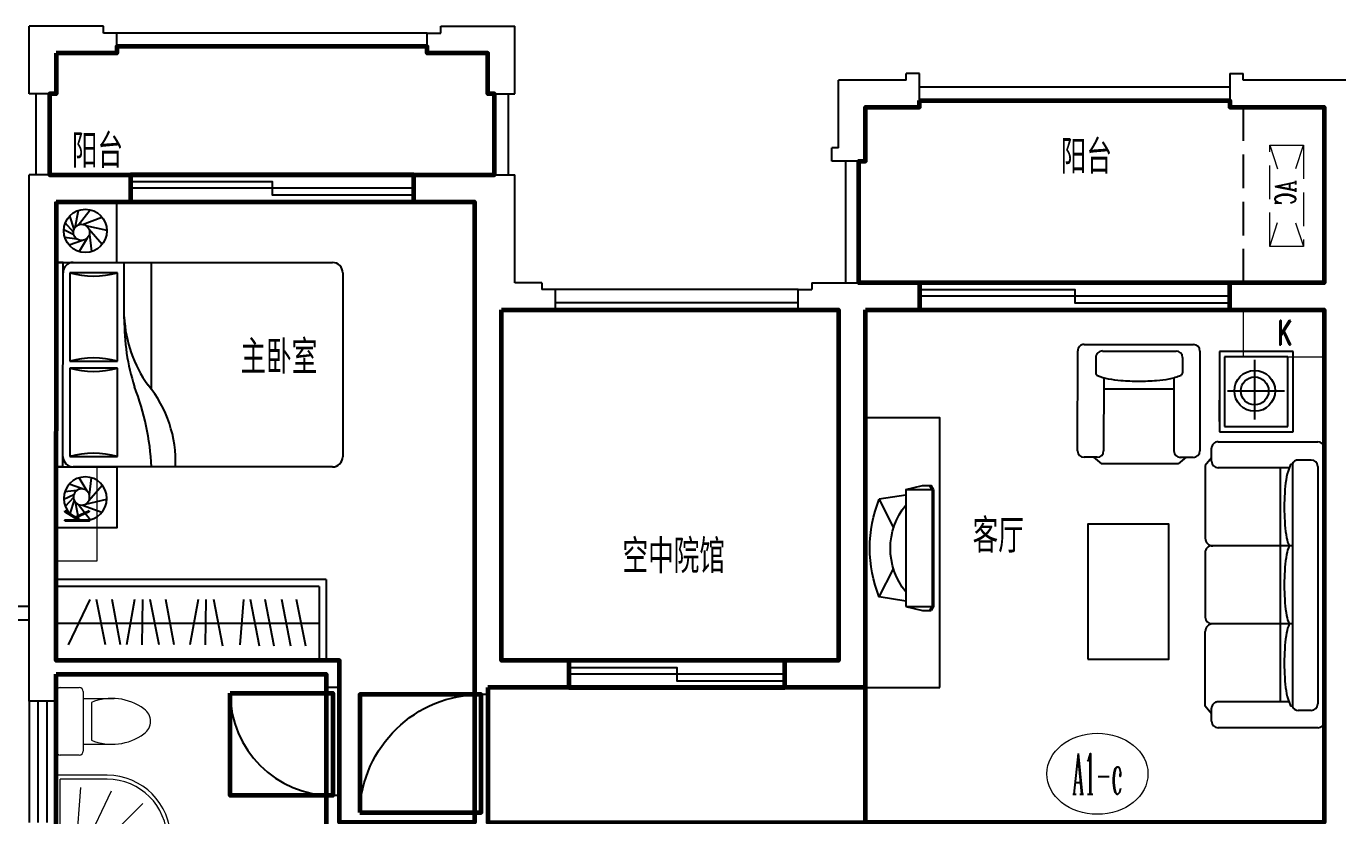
# Model space of a CAD drawing. Extents: x -503269 to -469069, y -592911 to -562261.
# Drawn here: x -495892 to -486169, y -568110 to -562261 of the extents above; entities that cross this region are included whole.
import ezdxf
from ezdxf.enums import TextEntityAlignment as Align

# ---------------------------------------------------------------- set-up
doc = ezdxf.new("R2010")
doc.units = 0
doc.header["$LTSCALE"] = 1000
doc.header["$MEASUREMENT"] = 0
doc.linetypes.add('DASH', pattern=[0.35, 0.25, -0.1])
doc.layers.get('0').update_dxf_attribs({"linetype": 'CONTINUOUS'})
for name, color, linetype, lineweight in [('AC', 11, 'CONTINUOUS', 9), ('axis3', 134, 'CONTINUOUS', 13), ('FUR1', 223, 'CONTINUOUS', 0), ('GT_卧室', 1, 'CONTINUOUS', 60), ('GT_卫生间', 5, 'CONTINUOUS', 60), ('GT_客厅', 2, 'CONTINUOUS', 60), ('GT_花园', 74, 'CONTINUOUS', 60), ('GT_过道', 30, 'CONTINUOUS', 60), ('GT_门', 245, 'CONTINUOUS', 60), ('GT_阳台', 6, 'CONTINUOUS', 60), ('房间名称', 7, 'CONTINUOUS', 9)]:
    doc.layers.add(name, color=color, linetype=linetype, lineweight=lineweight)
for name, color, linetype in [('F', 8, 'CONTINUOUS'), ('FUR', 8, 'CONTINUOUS'), ('STAIR', 3, 'CONTINUOUS'), ('WALL', 2, 'CONTINUOUS'), ('WINDOW', 3, 'CONTINUOUS'), ('WINDOW_TEXT', 7, 'CONTINUOUS'), ('栏杆', 140, 'CONTINUOUS')]:
    doc.layers.add(name, color=color, linetype=linetype)
doc.styles.add('_HZTXT1', font='romand.shx', dxfattribs={"width": 0.7, "bigfont": 'hztxt.shx'})
doc.styles.add('_ROMANC', font='ROMANC', dxfattribs={"width": 0.6})
doc.styles.add('COMP', font='COMPLEX', dxfattribs={"bigfont": 'hztxt'})
doc.styles.add('DIM_FONT', font='ROMAND.shx', dxfattribs={"width": 0.7})
doc.styles.add('SIMPLEX', font='SIMPLEX.SHX')
doc.styles.get("Standard").update_dxf_attribs({"font": 'GBENOR', "bigfont": 'GBCBIG'})
doc.styles.add('ZBHZ', font='simplex.shx', dxfattribs={"width": 0.7, "bigfont": 'zbhz.shx'})

# ---------------------------------------------------------------- blocks, each defined once
blk = doc.blocks.new('_DBLK')
blk.add_line((-0.45, 0), (-0.45, -0.95))
blk.add_arc((-0.45, 0), 0.95, 270, 0)
at = {"layer": 'WINDOW_TEXT', "style": 'SIMPLEX', "flags": 9}
blk.add_attdef('A', text='', height=1, dxfattribs=at).set_placement((0, 1.5), align=Align.MIDDLE)
blk = doc.blocks.new('_WBLK')
for p, q in [((-0.5, 0.5), (0.5, 0.5)), ((0.5, 0.167), (-0.5, 0.167)), ((0.5, -0.167), (-0.5, -0.167)), ((-0.5, -0.5), (0.5, -0.5))]:
    blk.add_line(p, q)
at = {"layer": 'WINDOW_TEXT', "style": 'SIMPLEX', "flags": 9}
blk.add_attdef('A', text='', height=1, dxfattribs=at).set_placement((0, 1.5), align=Align.MIDDLE)
blk = doc.blocks.new('A$C466029EA')
for p, q in [((80.3, 200.4), (80.3, 430.4)), ((419.7, 200.4), (419.7, 430.4)), ((30, 200), (470, 200)), ((110.3, 260.4), (389.7, 260.4)), ((0, 30), (0, 170)), ((500, 170), (500, 30)), ((470, 0), (30, 0))]:
    blk.add_line(p, q)
for centre, radius, start, end in [((250, 589.6), 109.8, 33.45086, 146.54914), ((477.4, 412.8), 397.5, 143.36186, 202.54952), ((22.6, 412.8), 397.5, 337.45048, 36.63814), ((30, 170), 30, 90, 180), ((470, 170), 30, 0, 90), ((30, 30), 30, 180, 270), ((470, 30), 30, 270, 0)]:
    blk.add_arc(centre, radius, start, end)
at = {"style": 'DIM_FONT', "width": 0.8, "flags": 9}
for tag in ['YSIZE', 'XSIZE']:
    blk.add_attdef(tag, (250, 0), '', height=0.5, dxfattribs=at)
blk = doc.blocks.new('A$C613034C0')
at = {"layer": 'FUR1'}
for p, q in [((429, 1273), (146, 990)), ((429, 1273), (1066, 636)), ((429, 1230), (168, 969)), ((429, 1230), (1023, 636)), ((705, 774), (363, 1072)), ((683, 714), (210, 883)), ((679, 636), (105, 637)), ((1066, 636), (429, 0)), ((1023, 636), (429, 42)), ((682, 559), (208, 393)), ((704, 499), (360, 204)), ((146, 283), (429, 0)), ((168, 304), (429, 42))]:
    blk.add_line(p, q, dxfattribs=at)
blk.add_circle((929, 632), 30, dxfattribs=at)
for radius in [500, 470]:
    blk.add_arc((500, 636), radius, 135, 225, dxfattribs=at)
blk = doc.blocks.new('M_A2ZXL')
blk.add_line((-0.472, 0), (-0.472, -1))
blk.add_arc((-0.5, 0), 1, 271.6231, 0)
blk = doc.blocks.new('KT1')
at = {"layer": 'AC'}
blk.add_lwpolyline([(243658.6, 39365.6), (244008.6, 39365.6), (244008.6, 39965.6), (243658.6, 39965.6)], close=True, dxfattribs=at)
at = {"layer": 'AC', "style": '_HZTXT1', "width": 0.7}
blk.add_text('K', height=180, rotation=270, dxfattribs=at).set_placement((243748, 39714.2))
blk = doc.blocks.new('K')
at = {"layer": 'AC'}
blk.add_lwpolyline([(0, 0), (700, 0), (700, -300), (0, -300)], close=True, dxfattribs=at)
at = {"layer": 'AC', "style": '_HZTXT1', "width": 0.7}
blk.add_text('K', height=180, rotation=360, dxfattribs=at).set_placement((277.8, -244.5))
blk = doc.blocks.new('A$C508A78C2')
at = {"layer": 'AC', "xscale": -1, "rotation": 270}
blk.add_blockref('K', (300, 0), dxfattribs=at)
blk = doc.blocks.new('jghsfgfd')
at = {"layer": 'WALL'}
for p, q in [((561849.3, 385958.2), (561249.3, 385958.2)), ((561249.3, 385508.2), (561249.3, 385958.2)), ((561849.3, 385858.2), (561349.3, 385858.2)), ((561349.3, 385458.2), (561349.3, 385858.2)), ((561279.3, 385508.2), (561249.3, 385508.2)), ((561279.3, 385458.2), (561279.3, 385508.2)), ((561349.3, 385458.2), (561279.3, 385458.2)), ((561349.3, 384158.2), (561279.3, 384158.2)), ((561279.3, 384158.2), (561279.3, 384108.2)), ((561349.3, 383758.2), (561349.3, 384158.2)), ((561249.3, 383658.2), (561249.3, 384108.2)), ((561279.3, 384108.2), (561249.3, 384108.2)), ((561849.3, 383758.2), (561349.3, 383758.2)), ((561849.3, 383658.2), (561249.3, 383658.2))]:
    blk.add_line(p, q, dxfattribs=at)
at = {"layer": 'WINDOW'}
for p, q in [((561249.3, 384108.2), (561249.3, 385508.2)), ((561349.3, 384158.2), (561349.3, 385458.2))]:
    blk.add_line(p, q, dxfattribs=at)
blk = doc.blocks.new('jgsdgdsgds')
at = {"layer": 'WALL'}
for p, q in [((621640.4, 471140.4), (621640.4, 475040.4)), ((625240.4, 474240.4), (625240.4, 475040.4)), ((621840.4, 471440.4), (621840.4, 474840.4)), ((624940.4, 474840.4), (624940.4, 471190.4)), ((625440.4, 474240.4), (625240.4, 474240.4)), ((625440.4, 474240.4), (625440.4, 474190.4)), ((625540.4, 474190.4), (625440.4, 474190.4)), ((625540.4, 474040.4), (625540.4, 474190.4)), ((627340.4, 474040.4), (627340.4, 474190.4)), ((627340.4, 474190.4), (627440.4, 474190.4)), ((627440.4, 474240.4), (628240.4, 474240.4)), ((627440.4, 474240.4), (627440.4, 474190.4)), ((628240.4, 474040.4), (628240.4, 474240.4)), ((630540.4, 474040.4), (630540.4, 474240.4)), ((630540.4, 474240.4), (631240.4, 474240.4)), ((625140.4, 474040.4), (625140.4, 471440.4)), ((625540.4, 474040.4), (625140.4, 474040.4)), ((627340.4, 474040.4), (627640.4, 474040.4)), ((627640.4, 471440.4), (627640.4, 474040.4)), ((627840.4, 474040.4), (628240.4, 474040.4)), ((627840.4, 471240.4), (627840.4, 474040.4)), ((630540.4, 474040.4), (631240.4, 474040.4)), ((631240.4, 474040.4), (631240.4, 467540.4)), ((623940.4, 471440.4), (621840.4, 471440.4)), ((623940.4, 471240.4), (623940.4, 471440.4)), ((625140.4, 471440.4), (625640.4, 471440.4)), ((625640.4, 471440.4), (625640.4, 471240.4)), ((627240.4, 471440.4), (627640.4, 471440.4)), ((627240.4, 471440.4), (627240.4, 471240.4)), ((621840.4, 471140.4), (621840.4, 471340.4)), ((623840.4, 471340.4), (621840.4, 471340.4)), ((623840.4, 471240.4), (623840.4, 471340.4)), ((623940.4, 471240.4), (623840.4, 471240.4)), ((625040.4, 471190.4), (624940.4, 471190.4)), ((625040.4, 471240.4), (625040.4, 471190.4)), ((625640.4, 471240.4), (625040.4, 471240.4)), ((627240.4, 471240.4), (627840.4, 471240.4)), ((621840.4, 471140.4), (621640.4, 471140.4)), ((623840.4, 470240.4), (623840.4, 470440.4)), ((623940.4, 470440.4), (623840.4, 470440.4)), ((623940.4, 470240.4), (623940.4, 470440.4))]:
    blk.add_line(p, q, dxfattribs=at)
at = {"layer": 'WINDOW'}
for p, q in [((628240.4, 474240.4), (630540.4, 474240.4)), ((628240.4, 474040.4), (630540.4, 474040.4)), ((625640.4, 471440.4), (627240.4, 471440.4)), ((625640.4, 471240.4), (627240.4, 471240.4))]:
    blk.add_line(p, q, dxfattribs=at)
for points in [[(628240.4, 474190.4), (629390.4, 474190.4), (629390.4, 474140.4), (628240.4, 474140.4)], [(630540.4, 474140.4), (629390.4, 474140.4), (629390.4, 474090.4), (630540.4, 474090.4)], [(630540.4, 474140.4), (629390.4, 474140.4), (629390.4, 474090.4), (630540.4, 474090.4)], [(625640.4, 471390.4), (626440.4, 471390.4), (626440.4, 471340.4), (625640.4, 471340.4)], [(627240.4, 471340.4), (626440.4, 471340.4), (626440.4, 471290.4), (627240.4, 471290.4)], [(627240.4, 471340.4), (626440.4, 471340.4), (626440.4, 471290.4), (627240.4, 471290.4)]]:
    blk.add_lwpolyline(points, close=True, dxfattribs=at)
at = {"layer": '栏杆'}
for p, q in [((627340.4, 474190.4), (625540.4, 474190.4)), ((627340.4, 474090.4), (625540.4, 474090.4))]:
    blk.add_line(p, q, dxfattribs=at)
at = {"layer": 'AC', "rotation": 90}
blk.add_blockref('KT1', (670605.9, 230031.8), dxfattribs=at)
at = {"layer": 'AC', "xscale": -1}
blk.add_blockref('A$C508A78C2', (622140.4, 472176.2), dxfattribs=at)
at = {"layer": 'FUR1', "rotation": 269.9999993463296}
blk.add_blockref('A$C466029EA', (621840.4, 471240.4), dxfattribs=at)
at = {"layer": 'FUR1', "xscale": 0.9444444444518924, "yscale": 0.9444444444379767, "zscale": 0.9444444444444444, "rotation": 225}
blk.add_blockref('A$C613034C0', (622127.1, 470877), dxfattribs=at)
at = {"layer": 'WINDOW'}
for name, p, xscale, yscale, zscale, rotation in [('_DBLK', (623890.4, 470840.4), 800, 800, 800, 270), ('M_A2ZXL', (624990.4, 470740.4), -900, 900, 900, 270), ('_WBLK', (621740.4, 470690.4), -900, 199.9999999999418, 900, 90)]:
    blk.add_blockref(name, p, dxfattribs=dict(at, xscale=xscale, yscale=yscale, zscale=zscale, rotation=rotation))
at = {"layer": '房间名称'}
blk.add_blockref('jghsfgfd', (59791.1, 85882.2), dxfattribs=at)
blk = doc.blocks.new('_C10HGB')
at = {"linetype": 'DASH'}
for p, q in [((0, 250), (176.8, 191.1)), ((750, 250), (573.2, 191.1)), ((172.2, 57.4), (0, 0)), ((575.5, 58.2), (750, 0))]:
    blk.add_line(p, q, dxfattribs=at)
blk.add_lwpolyline([(750, 0), (750, 250), (0, 250), (0, 0), (750, 0)], dxfattribs=at)
at = {"style": '_ROMANC', "width": 0.7}
blk.add_text('AC', height=148.6, rotation=360, dxfattribs=at).set_placement((261.2, 60))
at = {"style": 'DIM_FONT', "width": 0.8, "flags": 9}
for tag in ['YSIZE', 'XSIZE']:
    blk.add_attdef(tag, (0, 0), '', height=0.5, dxfattribs=at)
blk = doc.blocks.new('ytt')
at = {"layer": 'STAIR', "linetype": 'DASH'}
for p, q in [((464241.1, 389658.2), (464241.1, 388358.2)), ((465641.1, 389658.2), (465641.1, 388358.2))]:
    blk.add_line(p, q, dxfattribs=at)
at = {"layer": 'WALL'}
for p, q in [((461841.1, 389908.2), (461741.1, 389908.2)), ((461741.1, 389858.2), (461741.1, 389908.2)), ((461841.1, 389658.2), (461841.1, 389908.2)), ((464141.1, 389908.2), (464141.1, 389658.2)), ((464141.1, 389908.2), (464241.1, 389908.2)), ((464241.1, 389858.2), (464241.1, 389908.2)), ((465741.1, 389908.2), (465641.1, 389908.2)), ((465641.1, 389858.2), (465641.1, 389908.2)), ((465741.1, 389908.2), (465741.1, 389658.2)), ((468041.1, 389658.2), (468041.1, 389908.2)), ((468041.1, 389908.2), (468141.1, 389908.2)), ((468141.1, 389858.2), (468141.1, 389908.2)), ((461241.1, 389358.2), (461241.1, 389858.2)), ((461741.1, 389858.2), (461241.1, 389858.2)), ((465641.1, 389858.2), (464241.1, 389858.2)), ((468141.1, 389858.2), (468641.1, 389858.2)), ((468641.1, 389358.2), (468641.1, 389858.2)), ((461441.1, 389258.2), (461441.1, 389658.2)), ((461841.1, 389658.2), (461441.1, 389658.2)), ((464841.1, 389658.2), (464141.1, 389658.2)), ((464841.1, 389658.2), (464841.1, 388358.2)), ((465041.1, 389658.2), (465741.1, 389658.2)), ((465041.1, 389658.2), (465041.1, 388358.2)), ((468041.1, 389658.2), (468441.1, 389658.2)), ((468441.1, 389258.2), (468441.1, 389658.2)), ((461191.1, 389258.2), (461191.1, 389358.2)), ((461241.1, 389358.2), (461191.1, 389358.2)), ((468641.1, 389358.2), (468691.1, 389358.2)), ((468691.1, 389258.2), (468691.1, 389358.2)), ((461441.1, 389258.2), (461191.1, 389258.2)), ((468441.1, 389258.2), (468691.1, 389258.2))]:
    blk.add_line(p, q, dxfattribs=at)
at = {"layer": '栏杆'}
for p, q in [((461841.1, 389808.2), (464141.1, 389808.2)), ((468041.1, 389808.2), (465741.1, 389808.2)), ((461841.1, 389708.2), (464141.1, 389708.2)), ((468041.1, 389708.2), (465741.1, 389708.2)), ((461291.1, 389258.2), (461291.1, 388358.2)), ((461391.1, 389258.2), (461391.1, 388358.2)), ((468491.1, 389258.2), (468491.1, 388358.2)), ((468591.1, 389258.2), (468591.1, 388358.2))]:
    blk.add_line(p, q, dxfattribs=at)
at = {"layer": 'AC', "xscale": -1, "rotation": 90}
for p in [(465450.2, 389379.2), (464686.6, 389377.3)]:
    blk.add_blockref('_C10HGB', p, dxfattribs=at)
blk = doc.blocks.new('M_C5')
for p, q in [((-70.8, 21.3), (-105.6, 120.2)), ((-60.2, 62.7), (-49.6, 152.1)), ((-28.1, 85.6), (7.4, 159.8)), ((-9, 88), (58.7, 149.2)), ((12.2, 83.3), (111.9, 114.4)), ((-54, -14.1), (-153.6, 45)), ((25.5, 75.4), (152, 50)), ((42.3, 52.6), (156.1, -35.1)), ((48.3, 20.6), (102.1, -123.2)), ((-26.4, -30), (-153, -46.9)), ((14.5, -26.2), (-99.1, -125.6)), ((40.5, -2.3), (5.1, -160))]:
    blk.add_line(p, q)
for centre, radius in [((0, 0), 160), ((-11.2, 28), 60)]:
    blk.add_circle(centre, radius)
at = {"width": 0.8, "flags": 9}
for tag in ['XSIZE', 'YSIZE']:
    blk.add_attdef(tag, (0, 0), '', height=0.5, dxfattribs=at)
blk = doc.blocks.new('A$C19441411')
at = {"layer": 'F'}
for p, q in [((0, 451.2), (0.4, 1965.4)), ((50.9, 1965.4), (0.4, 1965.4)), ((50.5, 451.2), (50.9, 1965.4)), ((126.6, 1965.4), (2048.9, 1964.8)), ((505.1, 1548.9), (505.2, 1965.3)), ((706.8, 1031.5), (707.1, 1965.2)), ((101.4, 1889.7), (101.2, 1233.5)), ((454.7, 1889.6), (101.4, 1889.7)), ((454.5, 1233.4), (454.7, 1889.6)), ((2124.6, 1889.1), (2124.2, 526.3)), ((101.2, 1183.1), (101, 526.9)), ((101.2, 1233.5), (454.5, 1233.4)), ((454.5, 1183), (101.2, 1183.1)), ((454.3, 526.8), (454.5, 1183)), ((101, 526.9), (454.3, 526.8)), ((50.5, 451.2), (0, 451.2)), ((2048.5, 450.6), (126.2, 451.2))]:
    blk.add_line(p, q, dxfattribs=at)
for points in [[(0.4, 1965.4), (450.4, 1965.3), (450.6, 2415.3), (0.6, 2415.4)], [(0.4, 450), (450.4, 450.1), (450.6, 0.1), (0.6, 0)]]:
    blk.add_lwpolyline(points, close=True, dxfattribs=at)
for centre, radius, start, end in [((126.6, 1889.7), 75.7, 89.98348, 179.98348), ((2048.9, 1889.1), 75.7, 359.98348, 89.98348), ((278.2, 2495.3), 630.9, 253.72327, 286.24368), ((1431.9, 1602.3), 927.8, 182.52326, 216.02379), ((2088.7, 1527.9), 1583.7, 179.24164, 197.78684), ((277.7, 627.8), 630.9, 73.72327, 106.24368), ((278, 1788.7), 630.9, 253.72327, 286.24368), ((-1148.6, 366.8), 1857.1, 2.59949, 21.39042), ((-6.3, 489.1), 891.8, 357.55074, 39.52956), ((126.2, 526.9), 75.7, 179.98348, 269.98348), ((277.5, -78.8), 630.9, 73.72327, 106.24368), ((2048.5, 526.3), 75.7, 269.98348, 359.98348)]:
    blk.add_arc(centre, radius, start, end, dxfattribs=at)
at = {"layer": 'F', "extrusion": (0, 0, -1), "xscale": -1, "zscale": -1, "rotation": 270.016524208679}
blk.add_blockref('M_C5', (-216.4, 2199.3), dxfattribs=at)
at = {"layer": 'F', "extrusion": (0, 0, -1), "zscale": -1, "rotation": 269.983475791321}
blk.add_blockref('M_C5', (-216.4, 216.2), dxfattribs=at)
blk = doc.blocks.new('A$C0E8A3607')
for p, q in [((70.5, 204.5), (100.6, 401.6)), ((100.6, 401.6), (315.9, 295.9)), ((826.1, 401.6), (618, 295.7)), ((856.3, 204.5), (826.1, 401.6)), ((30.1, 204.5), (0, 81.2)), ((30.1, 204.5), (896.7, 204.5)), ((30.1, 204.5), (30.1, 0)), ((896.7, 204.5), (896.7, 0)), ((896.7, 204.5), (896.7, 0)), ((896.7, 204.5), (926.7, 81.2)), ((0, 81.2), (0, 15.6)), ((30.1, 0), (0, 15.6)), ((32.1, 9.8), (2.1, 25.4)), ((30.1, 10), (896.7, 10)), ((894.6, 9.8), (924.7, 25.4)), ((896.7, 0), (926.7, 15.6)), ((926.7, 81.2), (926.7, 15.6)), ((30.1, 0), (896.7, 0))]:
    blk.add_line(p, q)
for centre, radius, start, end in [((463.4, -507.8), 979, 68.25278, 111.74722), ((466.6, -192.7), 511.3, 50.9799, 129.0201)]:
    blk.add_arc(centre, radius, start, end)
blk = doc.blocks.new('A$C453044A9')
at = {"xscale": -1}
blk.add_blockref('A$C0E8A3607', (926.7, 0), dxfattribs=at)
blk = doc.blocks.new('A$C36161383')
for p, q in [((2004, 1683.8), (2004.1, 1780.1)), ((2052.3, 1828.3), (2791.8, 1828)), ((2840, 1779.8), (2839.6, 969.9)), ((2004.8, 1710.1), (1957, 1652.2)), ((2743.6, 1693.2), (2628.5, 1693.3)), ((1956.8, 1082.9), (1957, 1652.2)), ((2594.1, 1635.4), (2052.2, 1635.7)), ((2512.3, 1630.8), (2512.1, 1117.9)), ((2791.7, 1645), (2791.5, 1098.8)), ((2795.7, 1535.9), (2791.7, 1535.9)), ((2792.2, 1435.7), (2791.7, 1435.5)), ((2004.6, 1024.9), (1956.8, 1082.9)), ((2594, 1114.5), (2052, 1114.7)), ((2001.9, 971.6), (2001.9, 1067.9)), ((2743.3, 1050.7), (2631, 1050.8)), ((102.8, 835.1), (160.7, 882.9)), ((160.7, 882.9), (712.7, 882.9)), ((1300.2, 882.9), (818.6, 882.9)), ((1942.7, 882.9), (1406.1, 882.9)), ((2000.6, 835.1), (1942.7, 882.9)), ((2791.5, 921.8), (2051.9, 922.1)), ((0, 48.2), (0, 787.7)), ((48.2, 835.9), (144.5, 835.9)), ((188.7, 802.8), (190.8, 800.7)), ((192.6, 258), (192.6, 787.7)), ((770.5, 235.3), (770.5, 834.7)), ((1348.4, 235.3), (1348.4, 834.7)), ((1927, 256.6), (1927, 786.4)), ((1974.4, 835.9), (2070.7, 835.9)), ((2118.8, 787.7), (2118.8, 48.2)), ((2192.1, 777.8), (2192.1, 230.3)), ((2788.4, 777.8), (2192.1, 777.8)), ((2788.4, 230.3), (2788.4, 777.8)), ((2231.4, 738.5), (2231.4, 269.6)), ((2749.1, 738.5), (2231.4, 738.5)), ((2269.2, 777.8), (2427.4, 777.8)), ((2496.3, 717.9), (2496.3, 295.4)), ((2749.1, 269.6), (2749.1, 738.5)), ((2283.6, 515.6), (2726.9, 515.6)), ((1921.6, 327.6), (196, 327.6)), ((1958.2, 235.3), (154.7, 235.3)), ((1926.2, 258), (1926.2, 260.4)), ((2192.1, 230.3), (2788.4, 230.3)), ((2231.4, 269.6), (2749.1, 269.6)), ((128.9, 96.3), (128.9, 192.6)), ((1984.1, 96.3), (1984.1, 192.6)), ((1935.9, 48.2), (177, 48.2)), ((2070.7, 0), (48.2, 0))]:
    blk.add_line(p, q)
blk.add_lwpolyline([(507.7, 1752), (507.7, 1152), (1507.7, 1152), (1507.7, 1752)], close=True)
for radius in [151.2, 103]:
    blk.add_circle((2496.3, 515.6), radius)
for centre, radius, start, end in [((2052.2, 1780.1), 48.2, 89.97699, 179.97699), ((2791.8, 1779.8), 48.2, 359.97699, 89.97699), ((2052.2, 1683.8), 48.2, 179.97699, 269.97699), ((2947.3, 1533.8), 367.5, 156.26244, 169.46242), ((2628.5, 1674), 19.3, 89.97699, 156.26244), ((2743.6, 1645.1), 48.2, 359.97699, 89.97699), ((3459.4, 1438.5), 888.4, 169.46242, 175.5808), ((4288.5, 1374.5), 1720, 175.5808, 179.97699), ((4288.5, 1374.5), 1720, 179.97699, 184.37318), ((3459.3, 1311), 888.4, 184.37318, 190.49156), ((2052, 1066.6), 48.2, 89.97699, 179.97699), ((2947.1, 1216.2), 367.5, 190.49156, 204.81811), ((2743.4, 1098.9), 48.2, 269.97699, 359.97699), ((2631, 1070), 19.3, 204.81811, 269.97699), ((712.7, 825.1), 57.8, 0, 90), ((818.6, 834.7), 48.2, 90, 180), ((1300.2, 834.7), 48.2, 360, 90), ((1406.1, 825.1), 57.8, 90, 180), ((2051.9, 970.3), 48.2, 179.97699, 269.97699), ((2791.5, 970), 48.2, 269.97699, 359.97699), ((48.2, 787.7), 48.2, 90, 180), ((144.5, 787.7), 48.2, 360, 90), ((1974.4, 787.7), 48.2, 90, 180), ((2070.7, 787.7), 48.2, 360, 90), ((478.6, -1423.5), 1720, 90, 94.39619), ((478.6, -1423.5), 1720, 85.60381, 90), ((1058, -1423.5), 1720, 90, 94.39619), ((1058, -1423.5), 1720, 85.60381, 90), ((1634.2, -1423.5), 1720, 90, 94.39619), ((1634.2, -1423.5), 1720, 85.60381, 90), ((177, 192.6), 48.2, 111.76138, 180), ((176.7, 237.3), 17.5, 114.13634, 179.74793), ((319.8, -82.2), 367.5, 100.51457, 114.13634), ((414.9, -594.3), 888.4, 94.39619, 100.51457), ((542.4, -594.3), 888.4, 79.48543, 85.60381), ((637.4, -82.2), 367.5, 68.96669, 79.48543), ((899.2, -82.2), 367.5, 100.51457, 111.03331), ((994.2, -594.3), 888.4, 94.39619, 100.51457), ((1121.7, -594.3), 888.4, 79.48543, 85.60381), ((1216.8, -82.2), 367.5, 68.96669, 79.48543), ((1475.4, -82.2), 367.5, 100.51457, 111.03331), ((1570.4, -594.3), 888.4, 94.39619, 100.51457), ((1697.9, -594.3), 888.4, 79.48543, 85.60381), ((1793, -82.2), 367.5, 65.86366, 79.48543), ((1936.1, 237.3), 17.5, 0.42512, 65.86366), ((1935.9, 192.6), 48.2, 360, 68.40878), ((48.2, 48.2), 48.2, 180, 270), ((177, 96.3), 48.2, 180, 270), ((1935.9, 96.3), 48.2, 270, 360), ((2070.7, 48.2), 48.2, 270, 360)]:
    blk.add_arc(centre, radius, start, end)
blk = doc.blocks.new('_INDEX1')
at = {"const_width": 0.035}
blk.add_lwpolyline([(-0.5, 0, 1), (0.5, 0, 1)], format="xyb", close=True, dxfattribs=at)
at = {"style": 'COMP', "width": 2.333333}
blk.add_attdef('1', text='', height=0.5, dxfattribs=at).set_placement((-0.25, -0.25), (0.25, -0.25), align=Align.FIT)

msp = doc.modelspace()

# ---------------------------------------------------------------- linework, layer by layer
at = {"layer": 'F', "linetype": 'Continuous'}
for p, q in [((-493669.4, -566361.2), (-495669.4, -566361.2)), ((-493719.4, -566411.2), (-495669.4, -566411.2)), ((-493719.4, -566411.2), (-493719.4, -566961.2)), ((-493669.4, -566361.2), (-493669.4, -566961.2))]:
    msp.add_line(p, q, dxfattribs=at)
at = {"layer": 'F'}
for p, q in [((-495419.9, -566507.7), (-495581.2, -566843.5)), ((-495304.9, -566843.5), (-495371.4, -566507.7)), ((-495192.9, -566843.5), (-495255.8, -566507.7)), ((-495088.5, -566507.7), (-495149.1, -566843.5)), ((-495030.1, -566507.7), (-495035.1, -566843.5)), ((-494906.2, -566843.5), (-494972.7, -566507.7)), ((-494794.2, -566843.5), (-494857.1, -566507.7)), ((-494617.6, -566507.7), (-494678.3, -566843.5)), ((-494559.3, -566507.7), (-494564.3, -566843.5)), ((-494433.7, -566853.3), (-494501.9, -566507.7)), ((-494280.8, -566507.7), (-494309.4, -566843.5)), ((-494162.2, -566853.3), (-494230.5, -566507.7)), ((-494052.7, -566853.3), (-494121, -566507.7)), ((-493929.4, -566853.3), (-493997.6, -566507.7)), ((-493819.9, -566853.3), (-493888.1, -566507.7)), ((-493719.4, -566686.2), (-495669.4, -566686.2))]:
    msp.add_line(p, q, dxfattribs=at)
at = {"layer": 'FUR'}
msp.add_lwpolyline([(-489119.4, -567161.1), (-489119.4, -565161.1), (-489669.4, -565161.1), (-489669.4, -567161.1)], close=True, dxfattribs=at)
at = {"layer": 'GT_卧室'}
msp.add_lwpolyline([(-495669.4, -563561.1), (-492569.4, -563561.1), (-492569.4, -568161.1), (-493569.4, -568161.1), (-493569.4, -566961.1), (-495669.4, -566961.1), (-495668.5, -563561.1)], dxfattribs=at)
at = {"layer": 'GT_卫生间'}
msp.add_lwpolyline([(-495669.4, -567061.1), (-493669.4, -567061.1), (-493669.4, -568661.1), (-495669.4, -568661.1), (-495669.4, -567061.1)], dxfattribs=at)
at = {"layer": 'GT_客厅'}
msp.add_lwpolyline([(-489669.4, -564361.1), (-486269.4, -564361.1), (-486269.4, -568161.1), (-489669.4, -568161.1), (-489669.4, -564361.1)], dxfattribs=at)
at = {"layer": 'GT_花园'}
msp.add_lwpolyline([(-492369.4, -564361.1), (-489869.4, -564361.1), (-489869.4, -566961.1), (-492369.4, -566961.1), (-492369.4, -564361.1)], dxfattribs=at)
at = {"layer": 'GT_过道'}
msp.add_lwpolyline([(-492469.4, -567161.1), (-492469.4, -568161.1), (-489669.4, -568161.1), (-489669.4, -567161.1), (-492469.4, -567161.1)], dxfattribs=at)
at = {"layer": 'GT_门'}
for points in [[(-495119.4, -563361.1), (-495119.4, -563561.1), (-493019.4, -563561.1), (-493019.4, -563361.1), (-495119.4, -563361.1)], [(-489269.4, -564211.1), (-489269.4, -564361.1), (-486969.4, -564361.1), (-486969.4, -564161.1), (-489269.4, -564161.1), (-489269.4, -564211.1)], [(-491869.4, -566961.1), (-491869.4, -567161.1), (-490269.4, -567161.1), (-490269.4, -566961.1), (-491869.4, -566961.1)], [(-494379.4, -567201.1), (-493619.4, -567201.1), (-493619.4, -567961.1), (-494379.4, -567961.1), (-494379.4, -567201.1)], [(-493419.1, -568085.6), (-492519.4, -568085.6), (-492519.4, -567211.1), (-493419.1, -567211.1), (-493419.1, -568085.6)]]:
    msp.add_lwpolyline(points, dxfattribs=at)
at = {"layer": 'GT_阳台'}
for points in [[(-495669.4, -562461.1), (-495669.4, -562761.1), (-495719.4, -562761.1), (-495719.4, -563361.1), (-492419.4, -563361.1), (-492419.4, -562761.1), (-492469.4, -562761.1), (-492469.4, -562461.1), (-492919.4, -562461.1), (-492919.4, -562411.1), (-495219.4, -562411.1), (-495219.4, -562461.1), (-495669.4, -562461.1)], [(-489269.4, -562811.1), (-486969.4, -562811.1), (-486969.4, -562861.1), (-486269.4, -562861.1), (-486269.4, -564161.1), (-489719.4, -564161.1), (-489719.4, -563261.1), (-489669.4, -563261.1), (-489669.4, -562861.1), (-489269.4, -562861.1), (-489269.4, -562811.1)]]:
    msp.add_lwpolyline(points, dxfattribs=at)
at = {"layer": 'WALL'}
for p, q in [((-495869.4, -562761.1), (-495869.4, -562261.1)), ((-495319.4, -562261.1), (-495869.4, -562261.1)), ((-495319.4, -562311.1), (-495319.4, -562261.1)), ((-495219.4, -562311.1), (-495319.4, -562311.1)), ((-495219.4, -562461.1), (-495219.4, -562311.1)), ((-492919.4, -562461.1), (-492919.4, -562311.1)), ((-492919.4, -562311.1), (-492819.4, -562311.1)), ((-492819.4, -562261.1), (-492269.4, -562261.1)), ((-492819.4, -562311.1), (-492819.4, -562261.1)), ((-492269.4, -562761.1), (-492269.4, -562261.1)), ((-495669.4, -562761.1), (-495669.4, -562461.1)), ((-495219.4, -562461.1), (-495669.4, -562461.1)), ((-492919.4, -562461.1), (-492469.4, -562461.1)), ((-492469.4, -562761.1), (-492469.4, -562461.1)), ((-495669.4, -562761.1), (-495869.4, -562761.1)), ((-492469.4, -562761.1), (-492269.4, -562761.1)), ((-486269.4, -562861.1), (-486269.4, -564161.1)), ((-495119.4, -563361.1), (-495869.4, -563361.1)), ((-495119.4, -563361.1), (-495119.4, -563561.1)), ((-493019.4, -563361.1), (-493019.4, -563561.1)), ((-493019.4, -563361.1), (-492269.4, -563361.1)), ((-495669.4, -563561.1), (-495119.4, -563561.1)), ((-492569.4, -563561.1), (-493019.4, -563561.1))]:
    msp.add_line(p, q, dxfattribs=at)
at = {"layer": 'WINDOW'}
for p, q in [((-495119.4, -563361.1), (-493019.4, -563361.1)), ((-495119.4, -563561.1), (-493019.4, -563561.1))]:
    msp.add_line(p, q, dxfattribs=at)
for points in [[(-495119.4, -563411.1), (-494069.4, -563411.1), (-494069.4, -563461.1), (-495119.4, -563461.1)], [(-495119.4, -563411.1), (-494069.4, -563411.1), (-494069.4, -563461.1), (-495119.4, -563461.1)], [(-493019.4, -563461.1), (-494069.4, -563461.1), (-494069.4, -563511.1), (-493019.4, -563511.1)], [(-493019.4, -563461.1), (-494069.4, -563461.1), (-494069.4, -563511.1), (-493019.4, -563511.1)], [(-493019.4, -563461.1), (-494069.4, -563461.1), (-494069.4, -563511.1), (-493019.4, -563511.1)], [(-493019.4, -563461.1), (-494069.4, -563461.1), (-494069.4, -563511.1), (-493019.4, -563511.1)]]:
    msp.add_lwpolyline(points, close=True, dxfattribs=at)
at = {"layer": '栏杆'}
for p, q in [((-492919.4, -562311.1), (-495219.4, -562311.1)), ((-492919.4, -562411.1), (-495219.4, -562411.1)), ((-495819.4, -562761.1), (-495819.4, -563361.1)), ((-495719.4, -562761.1), (-495719.4, -563361.1)), ((-492419.4, -562761.1), (-492419.4, -563361.1)), ((-492319.4, -562761.1), (-492319.4, -563361.1))]:
    msp.add_line(p, q, dxfattribs=at)

# ---------------------------------------------------------------- block references
msp.add_blockref('ytt', (-951110.6, -952519.2))
at = {"layer": 'axis3'}
msp.add_blockref('jgsdgdsgds', (-1117509.8, -1038401.4), dxfattribs=at)
at = {"layer": 'F', "linetype": 'Continuous'}
msp.add_blockref('A$C19441411', (-495670, -565976.5), dxfattribs=at)
at = {"layer": 'FUR', "rotation": 89.99999934632956}
for name, p in [('A$C36161383', (-486269.4, -567458.9)), ('A$C453044A9', (-489167, -566590.3))]:
    msp.add_blockref(name, p, dxfattribs=at)
at = {"layer": '房间名称'}
ref = msp.add_blockref('_INDEX1', (-487951.3, -567799.4), dxfattribs=dict(at, xscale=-750, yscale=600, zscale=750))
ref.add_attrib('1', 'A1-c', dxfattribs={"layer": '0', "height": 300, "style": 'COMP', "width": 0.35}).set_placement((-488138.8, -567949.4), (-487763.8, -567949.4), align=Align.FIT)

# ---------------------------------------------------------------- texts
at = {"layer": '房间名称', "style": 'ZBHZ', "width": 0.8}
for s, p in [('阳台', (-495363.4, -563310.4)), ('阳台', (-488032.7, -563353.9)), ('主卧室', (-494019.1, -564837.4)), ('客厅', (-488686.5, -566161.5)), ('空中院馆', (-491092, -566313.5))]:
    msp.add_text(s, height=250, dxfattribs=at).set_placement(p, align=Align.CENTER)

doc.saveas('drawing.dxf')
